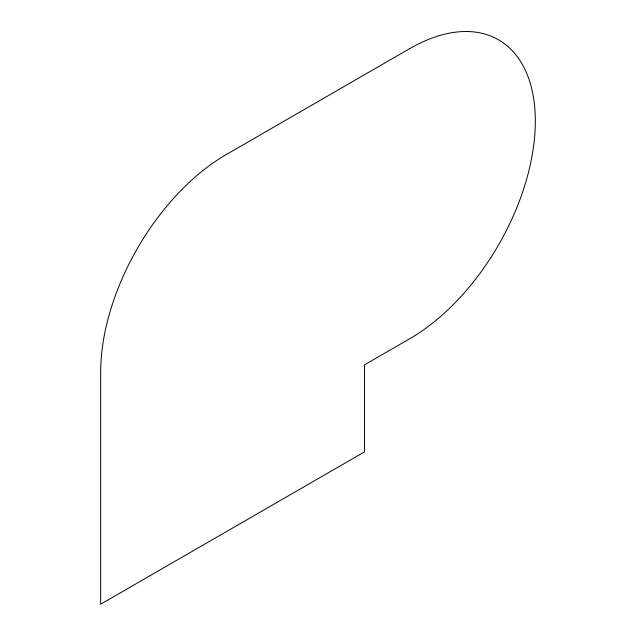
<?xml version="1.0" encoding="UTF-8"?>
<svg xmlns="http://www.w3.org/2000/svg" width="636" height="636" viewBox="0 0 636 636"><rect width="100%" height="100%" fill="white"/><g stroke="black" fill="none" stroke-linecap="round" stroke-linejoin="round"><path stroke-width="0.95" d="M409.703 48.63L226.297 154.524A177.659 102.571 -60 0 0 100.671 372.108L100.671 604.2L364.484 451.894L364.484 364.857L409.703 338.75A177.659 102.571 -60 0 0 535.329 121.158A177.659 102.571 -60 0 0 409.703 48.63"/></g></svg>
